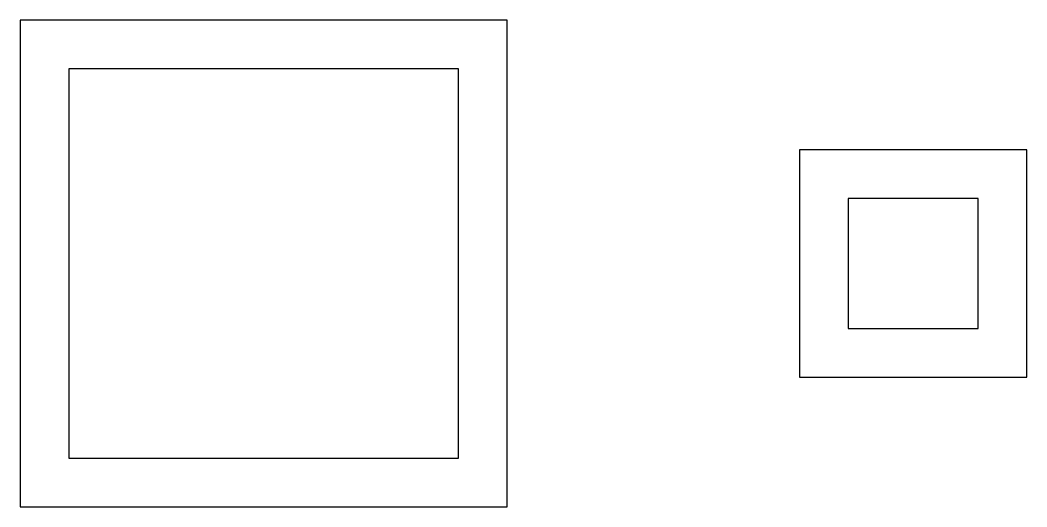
# Model space of a CAD drawing. Header units: millimetres. Extents: x 0 to 62, y 0 to 30.
import ezdxf

# ---------------------------------------------------------------- set-up
doc = ezdxf.new("R2010")
doc.units = ezdxf.units.MM
doc.layers.get('0').update_dxf_attribs({"lineweight": 25})

msp = doc.modelspace()

# ---------------------------------------------------------------- linework, layer by layer
at = {"color": 2, "true_color": 0xffff00}
msp.add_lwpolyline([(0, 0), (30, 0), (30, 30), (0, 30), (0, 0)], dxfattribs=at)
at = {"color": 2, "true_color": 0xffff00, "flags": 128}
msp.add_lwpolyline([(3, 3), (27, 3), (27, 27), (3, 27)], close=True, dxfattribs=at)
at = {"color": 3, "true_color": 0x00ff00, "flags": 128}
for points in [[(48, 8), (62, 8), (62, 22), (48, 22)], [(51, 11), (59, 11), (59, 19), (51, 19)]]:
    msp.add_lwpolyline(points, close=True, dxfattribs=at)

doc.saveas('drawing.dxf')
